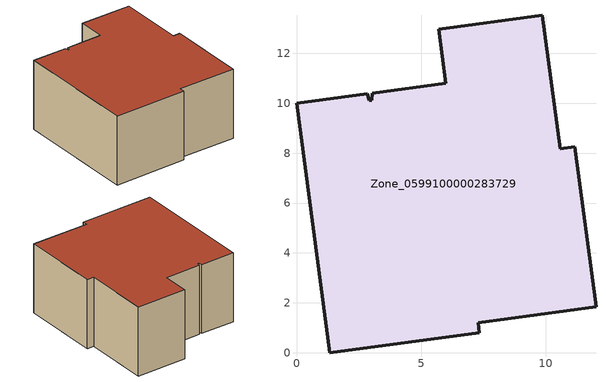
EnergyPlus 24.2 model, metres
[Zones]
Zone_0599100000283729
 floor ground (C_G): 3.03,10.41 5.99,10.81 5.7,12.97 9.86,13.53 10.58,8.17 11.15,8.25 12.01,1.84 7.28,1.21 7.33,0.81 1.34,0 0,10 2.83,10.38 2.92,10.11 3.02,10.13 z0.01
 wall outside (C_F): 10.58,8.17 9.86,13.53 5.7,12.97 5.99,10.81 3.03,10.41 3.02,10.13 2.92,10.11 2.83,10.38 0,10 1.34,0 7.33,0.81 7.28,1.21 12.01,1.84 11.15,8.25 10.58,8.17 z0.01:5.79
 roof outside (C_R): 5.99,10.81 3.03,10.41 3.02,10.13 2.92,10.11 2.83,10.38 0,10 1.34,0 7.33,0.81 7.28,1.21 12.01,1.84 11.15,8.25 10.58,8.17 9.86,13.53 5.7,12.97 z5.79
[BUILDING]
Pand.0599100000283729: North Axis=0; Terrain=City; Loads Convergence Tolerance Value=0.04; Temperature Convergence Tolerance Value=0.4; Solar Distribution=FullExterior; Maximum Number of Warmup Days=25; Minimum Number of Warmup Days=1
[Site:Location]
Rotterdam.The.Hague.AP_ZH_NLD Design_Conditions: Latitude=51.96; Longitude=4.45; Time Zone=1; Elevation=-4.5
[SITE:GROUNDTEMPERATURE:BUILDINGSURFACE]
18, 18, 18, 18, 18, 18, 18, 18, 18, 18, 18, 18
[MATERIAL] Thermal Absorptance=0.9; Solar Absorptance=0.7; Visible Absorptance=0.7
Name | Roughness | Thickness | Conductivity | Density | Specific Heat
G.D.1965 | MediumSmooth | 0.15 | 1 | 540 | 1210
F.D.1965 | Rough | 0.3 | 0.857143 | 1920 | 840
R.D.1965 | MediumRough | 0.2 | 0.08 | 1500 | 1000
[CONSTRUCTION]
C_G: G.D.1965
C_F: F.D.1965
C_R: R.D.1965
[ZONE]
Zone_0599100000283729: Type=1; Multiplier=1; Ceiling Height=Autocalculate; Volume=Autocalculate; Floor Area=autocalculate; Part of Total Floor Area=Yes
[ZONEINFILTRATION:DESIGNFLOWRATE]
Infil_Zone_0599100000283729: Zone or ZoneList or Space or SpaceList=Zone_0599100000283729; Schedule=AlwaysOn; Design Flow Rate Calculation Method=Flow/Area; Flow Rate per Floor Area=0.0042; Constant Term Coefficient=1; Temperature Term Coefficient=0; Velocity Term Coefficient=0; Velocity Squared Term Coefficient=0
[HVACTEMPLATE:ZONE:IDEALLOADSAIRSYSTEM]
Zone_0599100000283729: Maximum Heating Supply Air Temperature=50; Minimum Cooling Supply Air Temperature=13; Maximum Heating Supply Air Humidity Ratio=0.0156; Minimum Cooling Supply Air Humidity Ratio=0.0077; Heating Limit=NoLimit; Cooling Limit=NoLimit; Dehumidification Control Type=ConstantSensibleHeatRatio; Cooling Sensible Heat Ratio=0.7; Dehumidification Setpoint=60; Humidification Control Type=None; Humidification Setpoint=30; Outdoor Air Method=None; Outdoor Air Flow Rate per Person=0.00944; Outdoor Air Flow Rate per Zone Floor Area=0; Outdoor Air Flow Rate per Zone=0; Demand Controlled Ventilation Type=None; Outdoor Air Economizer Type=NoEconomizer; Heat Recovery Type=None; Sensible Heat Recovery Effectiveness=0.7; Latent Heat Recovery Effectiveness=0.65
[ZONECONTROL:THERMOSTAT]
ThermostatControl_Zone_0599100000283729: Zone or ZoneList=Zone_0599100000283729; Control Type Schedule=DualSetpointControlType; Control 1=Thermostat_Zone_0599100000283729; Temperature Difference Between Cutout And Setpoint=0
[THERMOSTATSETPOINT:DUALSETPOINT]
Thermostat_Zone_0599100000283729: Heating Setpoint Temperature Schedule=HeatingSetpoint_Zone_0599100000283729; Cooling Setpoint Temperature Schedule=CoolingSetpoint_Zone_0599100000283729
[SCHEDULE:COMPACT]
HeatingSetpoint_Zone_0599100000283729: Through: 12/31, For: AllDays, Until: 24:00, 21
CoolingSetpoint_Zone_0599100000283729: Through: 12/31, For: AllDays, Until: 24:00, 24
DualSetpointControlType: Through: 12/31, For: AllDays, Until: 24:00, 4
AlwaysOn: Through: 12/31, For: AllDays, Until: 24:00, 1
